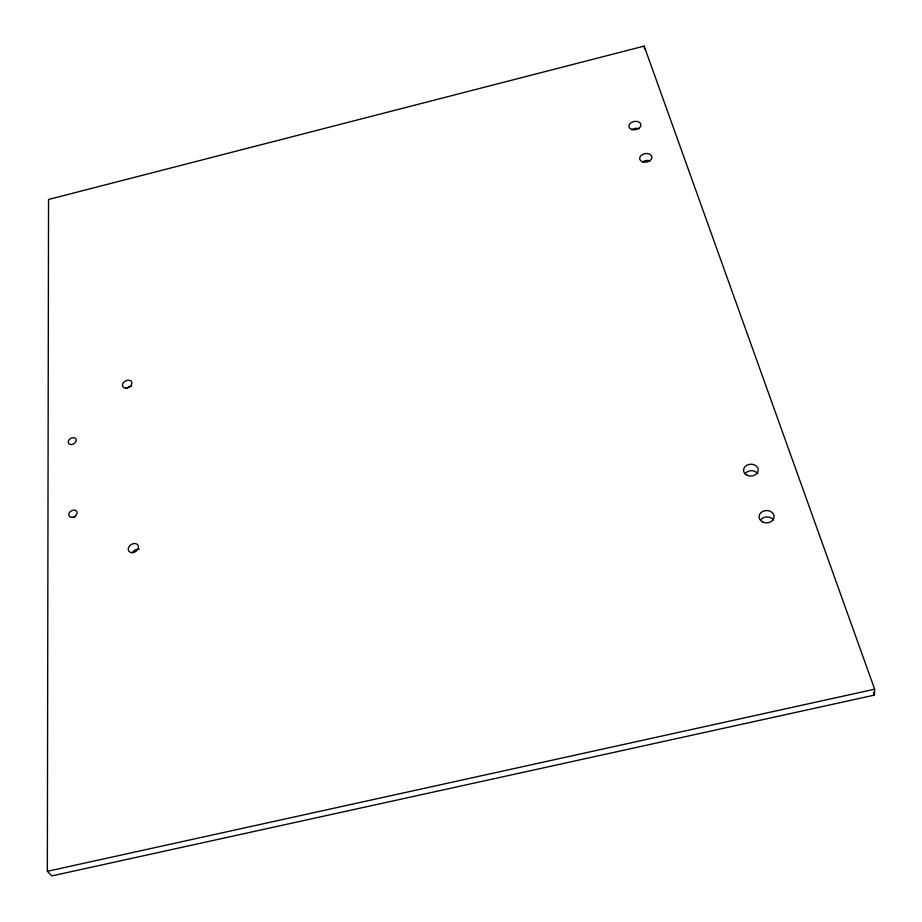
<?xml version="1.0" encoding="UTF-8"?>
<svg xmlns="http://www.w3.org/2000/svg" width="922" height="922" viewBox="0 0 922 922"><rect width="100%" height="100%" fill="white"/><g stroke="black" fill="none" stroke-linecap="round" stroke-linejoin="round"><path stroke-width="1.38" d="M47.345 871.302L48.543 199.475L644.155 46.1L874.655 689.207L874.482 695.107L51.897 875.9L47.345 871.302L874.655 689.207M873.503 692.399L874.482 695.107M644.155 46.1L644.501 48.912M132.422 552.612A5.451 4.195 -32.1 0 1 139.36 549.339M127.052 388.3A5.002 3.607 -27.7 0 1 131.581 386.203M631.777 129.829A6.062 4.149 -10.3 0 1 639.05 128.665M642.519 161.984A6.177 4.31 -9.8 0 1 649.929 160.82M745.068 473.735A7.318 5.912 -2.4 0 1 757.723 473.528M760.5 520.043A7.491 6.166 -0.5 0 1 773.466 519.916M73.795 517.611A4.449 3.308 -32.4 0 1 75.639 516.251M132.203 552.693A5.486 4.207 -32 0 0 138.3 545.755A5.486 4.207 -32 0 0 129.599 545.824A5.486 4.207 -32 0 0 132.203 552.693M631.708 129.426A6.085 4.161 -10.3 0 0 640.94 125.15A6.085 4.161 -10.3 0 0 632.089 122.13A6.085 4.161 -10.3 0 0 631.708 129.426M126.072 388.093A5.036 3.619 -27.7 0 0 131.719 382.019A5.036 3.619 -27.7 0 0 123.686 382.296A5.036 3.619 -27.7 0 0 126.072 388.093M642.53 161.834A6.2 4.31 -9.9 0 0 651.935 157.455A6.2 4.31 -9.9 0 0 642.888 154.285A6.2 4.31 -9.9 0 0 642.53 161.834M762.886 522.106A7.537 6.189 -0.7 0 0 774.123 516.608A7.537 6.189 -0.7 0 0 762.748 511.399A7.537 6.189 -0.7 0 0 762.886 522.106M747.258 475.326A7.353 5.924 -2.5 0 0 758.253 469.978A7.353 5.924 -2.5 0 0 747.2 465.057A7.353 5.924 -2.5 0 0 747.258 475.326M71.928 517.38A4.472 3.319 -32.3 0 0 76.975 511.814A4.472 3.319 -32.3 0 0 69.98 511.906A4.472 3.319 -32.3 0 0 71.928 517.38M71.236 444.577A4.299 3.1 -30.3 0 0 76.111 439.31A4.299 3.1 -30.3 0 0 69.357 439.483A4.299 3.1 -30.3 0 0 71.236 444.577"/></g></svg>
